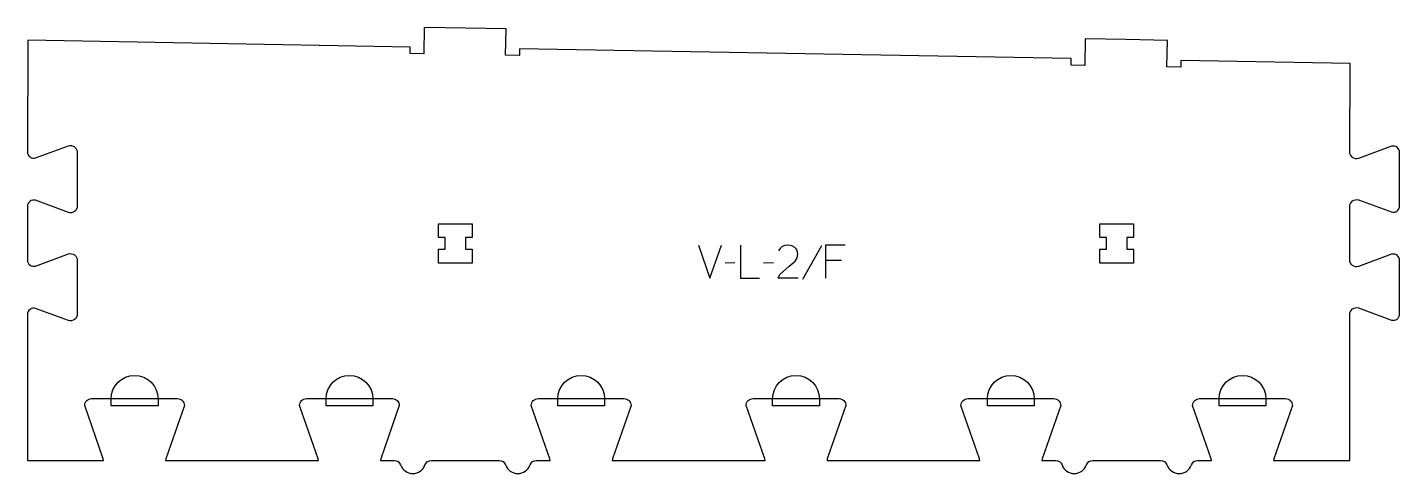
# Model space of a CAD drawing. Header units: millimetres. Extents: x -607 to 637, y -207 to 197.
import ezdxf

# ---------------------------------------------------------------- set-up
doc = ezdxf.new("R2010")
doc.units = ezdxf.units.MM
for name, color, linetype, true_color in [('1_ANYTOOL_1MMDEEP_LABELS_S', 2, 'Continuous', 0xffff00), ('3_ANYTOOL_CUTTHROUGH_INSID', 4, 'Continuous', 0x00ffff), ('4_ANYTOOL_CUTTHROUGH_OUTSI', 5, 'Continuous', 0x0000ff), ('5_ANYTOOL_HALF_MILL_9MM_IN', 3, 'Continuous', 0x00ff00)]:
    doc.layers.add(name, color=color, linetype=linetype, true_color=true_color)

msp = doc.modelspace()

# ---------------------------------------------------------------- linework, layer by layer
at = {"layer": '1_ANYTOOL_1MMDEEP_LABELS_S'}
for p, q in [((113.1, -0.5), (95.9, -31.2)), ((34.4, -16.1), (25.6, -16.2)), ((69.3, -16.1), (60.5, -16.2)), ((131.2, -14), (116.7, -14))]:
    msp.add_line(p, q, dxfattribs=at)
for points in [[(1.3, 0), (11.7, -30), (22.2, 0)], [(39.6, 0), (39.6, -30), (56.7, -30)], [(91.9, -30), (73.6, -29.9), (75.1, -26.5), (83.6, -19.1), (89.1, -14.4), (90.8, -11.6), (91.4, -8.2), (90.8, -4.7), (90, -3.3), (88.9, -2.1), (86, -0.5), (82.5, 0), (79.8, -0.3), (77.4, -1.3), (75.5, -2.9), (74, -5.1)], [(134.4, 0), (116.7, 0), (116.7, -30)]]:
    msp.add_lwpolyline(points, dxfattribs=at)
at = {"layer": '3_ANYTOOL_CUTTHROUGH_INSID'}
for points in [[(-228.4, -3.7), (-228.4, 6.8), (-234.4, 6.8), (-234.4, 19.3), (-203.9, 19.3), (-203.9, 6.8), (-209.9, 6.8), (-209.9, -3.7), (-203.9, -3.7), (-203.9, -16.2), (-234.4, -16.2), (-234.4, -3.7)], [(371.6, -3.7), (371.6, 6.8), (365.6, 6.8), (365.6, 19.3), (396.1, 19.3), (396.1, 6.8), (390.1, 6.8), (390.1, -3.7), (396.1, -3.7), (396.1, -16.2), (365.6, -16.2), (365.6, -3.7)]]:
    msp.add_lwpolyline(points, close=True, dxfattribs=at)
at = {"layer": '4_ANYTOOL_CUTTHROUGH_OUTSI'}
msp.add_lwpolyline([(454.5, -195.2), (466.9, -195.2), (466.6, -193.8), (449.7, -145.5), (449.7, -145.4, -0.414214), (456, -139.2), (534, -139.2, -0.414214), (540.2, -145.4), (540.2, -145.5), (523.3, -193.8), (523.1, -195.2), (592.2, -195.2), (592.2, -62.9, -0.502397), (600.2, -56.9, -0.015604), (600.2, -56.9), (630, -67.9, 0.501976), (637.4, -62.4), (637.4, -13.9, 0.501971), (630, -8.3), (600.2, -19.3, -0.015608), (600.2, -19.4, -0.502397), (592.2, -13.4), (592.2, 35.1, -0.502397), (600.2, 41.1, -0.015604), (600.2, 41.1), (630, 30.1, 0.501976), (637.4, 35.6), (637.4, 84.1, 0.501971), (630, 89.7), (600.2, 78.7, -0.015608), (600.2, 78.6, -0.502422), (592.2, 84.6), (592.5, 164.8), (439, 167.5), (438.9, 161.7, -0.414214), (438.6, 161.5), (426.6, 161.7, -0.414214), (426.4, 162), (426.8, 185.7), (389.5, 186.4), (352.3, 187), (351.9, 163.3, -0.414214), (351.6, 163), (339.6, 163.2, -0.414214), (339.4, 163.5), (339.5, 169.2), (-161, 178), (-161.1, 172.2, -0.414214), (-161.4, 172), (-173.4, 172.2, -0.414214), (-173.6, 172.4), (-173.2, 196.2), (-210.1, 196.8), (-247.4, 197.5), (-247.8, 173.7, -0.414214), (-248.1, 173.5), (-260.1, 173.7, -0.414214), (-260.3, 173.9), (-260.2, 179.7), (-607.1, 185.8), (-607.3, 84.6, 0.501976), (-599.9, 79.1), (-570.2, 90.1, -0.015611), (-570.2, 90.1, -0.502397), (-562.1, 84.1), (-562.1, 35.6, -0.502397), (-570.2, 29.6, -0.015604), (-570.2, 29.7), (-599.9, 40.7, 0.501977), (-607.3, 35.1), (-607.3, -13.4, 0.501976), (-599.9, -18.9), (-570.2, -7.9, -0.015611), (-570.2, -7.9, -0.502397), (-562.1, -13.9), (-562.1, -62.4, -0.502397), (-570.2, -68.4, -0.015604), (-570.2, -68.3), (-599.9, -57.3, 0.501977), (-607.3, -62.9), (-607.3, -195.2), (-538.2, -195.2), (-538.5, -193.8), (-555.4, -145.5), (-555.4, -145.4, -0.414214), (-549.1, -139.2), (-471.1, -139.2, -0.414214), (-464.9, -145.4), (-464.9, -145.5), (-481.8, -193.8), (-482, -195.2), (-343.3, -195.2), (-343.6, -193.8), (-360.5, -145.5), (-360.5, -145.4, -0.414214), (-354.2, -139.2), (-276.2, -139.2, -0.414214), (-270, -145.4), (-270, -145.5), (-286.9, -193.8), (-287.1, -195.2), (-274.7, -195.2, -0.317837), (-268.8, -199.3, 0.707107), (-246.7, -199.3, -0.317837), (-240.8, -195.2), (-179.5, -195.2, -0.317837), (-173.6, -199.3, 0.707107), (-151.4, -199.3, -0.317837), (-145.5, -195.2), (-133.1, -195.2), (-133.4, -193.8), (-150.3, -145.5), (-150.3, -145.4, -0.414214), (-144, -139.2), (-66, -139.2, -0.414214), (-59.8, -145.4), (-59.8, -145.5), (-76.7, -193.8), (-76.9, -195.2), (61.8, -195.2), (61.5, -193.8), (44.6, -145.5), (44.6, -145.4, -0.414214), (50.9, -139.2), (128.9, -139.2, -0.414214), (135.1, -145.4), (135.1, -145.5), (118.2, -193.8), (118, -195.2), (256.7, -195.2), (256.4, -193.8), (239.5, -145.5), (239.5, -145.4, -0.414214), (245.8, -139.2), (323.8, -139.2, -0.414214), (330, -145.4), (330, -145.5), (313.1, -193.8), (312.9, -195.2), (325.3, -195.2, -0.317837), (331.2, -199.3, 0.707107), (353.3, -199.3, -0.317837), (359.2, -195.2), (420.5, -195.2, -0.317837), (426.4, -199.3, 0.707107), (448.6, -199.3, -0.317837)], format="xyb", close=True, dxfattribs=at)
at = {"layer": '5_ANYTOOL_HALF_MILL_9MM_IN'}
for points in [[(-531.4, -139.4, -1), (-488.9, -139.4), (-488.9, -145.7), (-531.4, -145.7)], [(-336.5, -139.4, -1), (-294, -139.4), (-294, -145.7), (-336.5, -145.7)], [(-126.3, -139.4, -1), (-83.8, -139.4), (-83.8, -145.7), (-126.3, -145.7)], [(68.6, -139.4, -1), (111.1, -139.4), (111.1, -145.7), (68.6, -145.7)], [(263.5, -139.4, -1), (306, -139.4), (306, -145.7), (263.5, -145.7)], [(473.7, -139.4, -1), (516.2, -139.4), (516.2, -145.7), (473.7, -145.7)]]:
    msp.add_lwpolyline(points, format="xyb", close=True, dxfattribs=at)

doc.saveas('drawing.dxf')
